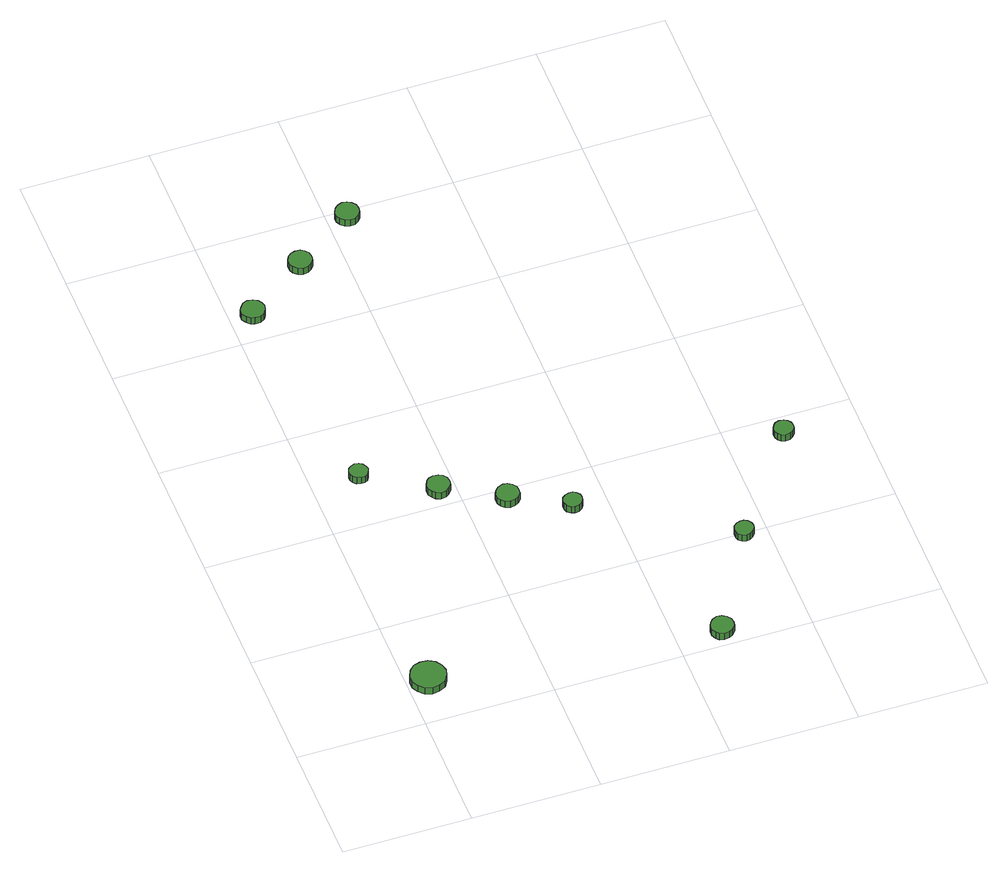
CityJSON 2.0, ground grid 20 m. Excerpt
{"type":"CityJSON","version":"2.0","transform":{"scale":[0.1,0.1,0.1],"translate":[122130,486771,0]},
"CityObjects":{
"tree1":{"type":"SolitaryVegetationObject","attributes":{"function":"something"},"geometry":[{"type":"MultiSurface","lod":"1","boundaries":[[[0,1,2,3,4,5,6,7,8,9,10,11,12,13,14]],[[15,16,17,18,19,20,21,22,23,24,25,26,27,28,29]],[[0,29,28,1]],[[1,28,27,2]],[[2,27,26,3]],[[3,26,25,4]],[[4,25,24,5]],[[5,24,23,6]],[[6,23,22,7]],[[7,22,21,8]],[[8,21,20,9]],[[9,20,19,10]],[[10,19,18,11]],[[11,18,17,12]],[[12,17,16,13]],[[13,16,15,14]],[[14,15,29,0]]]}]},
"tree2":{"type":"SolitaryVegetationObject","attributes":{"function":"something"},"geometry":[{"type":"MultiSurface","lod":"1","boundaries":[[[30,31,32,33,34,35,36,37,38,39,40,41,42,43,44]],[[45,46,47,48,49,50,51,52,53,54,55,56,57,58,59]],[[30,59,58,31]],[[31,58,57,32]],[[32,57,56,33]],[[33,56,55,34]],[[34,55,54,35]],[[35,54,53,36]],[[36,53,52,37]],[[37,52,51,38]],[[38,51,50,39]],[[39,50,49,40]],[[40,49,48,41]],[[41,48,47,42]],[[42,47,46,43]],[[43,46,45,44]],[[44,45,59,30]]]}]},
"tree3":{"type":"SolitaryVegetationObject","attributes":{"function":"something"},"geometry":[{"type":"MultiSurface","lod":"1","boundaries":[[[60,61,62,63,64,65,66,67,68,69,70,71,72,73,74]],[[75,76,77,78,79,80,81,82,83,84,85,86,87,88,89]],[[60,89,88,61]],[[61,88,87,62]],[[62,87,86,63]],[[63,86,85,64]],[[64,85,84,65]],[[65,84,83,66]],[[66,83,82,67]],[[67,82,81,68]],[[68,81,80,69]],[[69,80,79,70]],[[70,79,78,71]],[[71,78,77,72]],[[72,77,76,73]],[[73,76,75,74]],[[74,75,89,60]]]}]},
"tree4":{"type":"SolitaryVegetationObject","attributes":{"function":"something"},"geometry":[{"type":"MultiSurface","lod":"1","boundaries":[[[90,91,92,93,94,95,96,97,98,99,100,101,102,103,104]],[[105,106,107,108,109,110,111,112,113,114,115,116,117,118,119]],[[90,119,118,91]],[[91,118,117,92]],[[92,117,116,93]],[[93,116,115,94]],[[94,115,114,95]],[[95,114,113,96]],[[96,113,112,97]],[[97,112,111,98]],[[98,111,110,99]],[[99,110,109,100]],[[100,109,108,101]],[[101,108,107,102]],[[102,107,106,103]],[[103,106,105,104]],[[104,105,119,90]]]}]},
"tree5":{"type":"SolitaryVegetationObject","attributes":{"function":"something"},"geometry":[{"type":"MultiSurface","lod":"1","boundaries":[[[120,121,122,123,124,125,126,127,128,129,130,131,132,133,134]],[[135,136,137,138,139,140,141,142,143,144,145,146,147,148,149]],[[120,149,148,121]],[[121,148,147,122]],[[122,147,146,123]],[[123,146,145,124]],[[124,145,144,125]],[[125,144,143,126]],[[126,143,142,127]],[[127,142,141,128]],[[128,141,140,129]],[[129,140,139,130]],[[130,139,138,131]],[[131,138,137,132]],[[132,137,136,133]],[[133,136,135,134]],[[134,135,149,120]]]}]},
"tree6":{"type":"SolitaryVegetationObject","attributes":{"function":"something"},"geometry":[{"type":"MultiSurface","lod":"1","boundaries":[[[150,151,152,153,154,155,156,157,158,159,160,161,162,163,164]],[[165,166,167,168,169,170,171,172,173,174,175,176,177,178,179]],[[150,179,178,151]],[[151,178,177,152]],[[152,177,176,153]],[[153,176,175,154]],[[154,175,174,155]],[[155,174,173,156]],[[156,173,172,157]],[[157,172,171,158]],[[158,171,170,159]],[[159,170,169,160]],[[160,169,168,161]],[[161,168,167,162]],[[162,167,166,163]],[[163,166,165,164]],[[164,165,179,150]]]}]},
"tree7":{"type":"SolitaryVegetationObject","attributes":{"function":"something"},"geometry":[{"type":"MultiSurface","lod":"1","boundaries":[[[180,181,182,183,184,185,186,187,188,189,190,191,192,193,194]],[[195,196,197,198,199,200,201,202,203,204,205,206,207,208,209]],[[180,209,208,181]],[[181,208,207,182]],[[182,207,206,183]],[[183,206,205,184]],[[184,205,204,185]],[[185,204,203,186]],[[186,203,202,187]],[[187,202,201,188]],[[188,201,200,189]],[[189,200,199,190]],[[190,199,198,191]],[[191,198,197,192]],[[192,197,196,193]],[[193,196,195,194]],[[194,195,209,180]]]}]},
"tree8":{"type":"SolitaryVegetationObject","attributes":{"function":"something"},"geometry":[{"type":"MultiSurface","lod":"1","boundaries":[[[210,211,212,213,214,215,216,217,218,219,220,221,222,223,224]],[[225,226,227,228,229,230,231,232,233,234,235,236,237,238,239]],[[210,239,238,211]],[[211,238,237,212]],[[212,237,236,213]],[[213,236,235,214]],[[214,235,234,215]],[[215,234,233,216]],[[216,233,232,217]],[[217,232,231,218]],[[218,231,230,219]],[[219,230,229,220]],[[220,229,228,221]],[[221,228,227,222]],[[222,227,226,223]],[[223,226,225,224]],[[224,225,239,210]]]}]},
"tree9":{"type":"SolitaryVegetationObject","attributes":{"function":"something"},"geometry":[{"type":"MultiSurface","lod":"1","boundaries":[[[240,241,242,243,244,245,246,247,248,249,250,251,252,253,254]],[[255,256,257,258,259,260,261,262,263,264,265,266,267,268,269]],[[240,269,268,241]],[[241,268,267,242]],[[242,267,266,243]],[[243,266,265,244]],[[244,265,264,245]],[[245,264,263,246]],[[246,263,262,247]],[[247,262,261,248]],[[248,261,260,249]],[[249,260,259,250]],[[250,259,258,251]],[[251,258,257,252]],[[252,257,256,253]],[[253,256,255,254]],[[254,255,269,240]]]}]},
"tree10":{"type":"SolitaryVegetationObject","attributes":{"function":"something"},"geometry":[{"type":"MultiSurface","lod":"1","boundaries":[[[270,271,272,273,274,275,276,277,278,279,280,281,282,283,284]],[[285,286,287,288,289,290,291,292,293,294,295,296,297,298,299]],[[270,299,298,271]],[[271,298,297,272]],[[272,297,296,273]],[[273,296,295,274]],[[274,295,294,275]],[[275,294,293,276]],[[276,293,292,277]],[[277,292,291,278]],[[278,291,290,279]],[[279,290,289,280]],[[280,289,288,281]],[[281,288,287,282]],[[282,287,286,283]],[[283,286,285,284]],[[284,285,299,270]]]}]},
"tree11":{"type":"SolitaryVegetationObject","attributes":{"function":"something"},"geometry":[{"type":"MultiSurface","lod":"1","boundaries":[[[300,301,302,303,304,305,306,307,308,309,310,311,312,313,314]],[[315,316,317,318,319,320,321,322,323,324,325,326,327,328,329]],[[300,329,328,301]],[[301,328,327,302]],[[302,327,326,303]],[[303,326,325,304]],[[304,325,324,305]],[[305,324,323,306]],[[306,323,322,307]],[[307,322,321,308]],[[308,321,320,309]],[[309,320,319,310]],[[310,319,318,311]],[[311,318,317,312]],[[312,317,316,313]],[[313,316,315,314]],[[314,315,329,300]]]}]}
},
"vertices":[
[60,79,23],[57,90,23],[51,99,23],[41,105,23],[29,106,23],[18,103,23],[10,95,23],[5,84,23],[5,73,23],[10,63,23],[18,55,23],[29,51,23],[41,53,23],[51,58,23],[57,68,23],[57,68,10],[51,58,10],[41,53,10],[29,51,10],[18,55,10],[10,63,10],[5,73,10],[5,84,10],[10,95,10],[18,103,10],[29,106,10],[41,105,10],[51,99,10],[57,90,10],[60,79,10],
[86,490,28],[84,496,28],[81,501,28],[76,504,28],[70,505,28],[64,503,28],[59,499,28],[57,493,28],[57,487,28],[59,482,28],[64,478,28],[70,476,28],[76,476,28],[81,479,28],[84,484,28],[84,484,15],[81,479,15],[76,476,15],[70,476,15],[64,478,15],[59,482,15],[57,487,15],[57,493,15],[59,499,15],[64,503,15],[70,505,15],[76,504,15],[81,501,15],[84,496,15],[86,490,15],
[54,849,24],[52,856,24],[48,862,24],[41,866,24],[33,867,24],[26,865,24],[21,859,24],[17,853,24],[17,845,24],[21,838,24],[26,833,24],[33,831,24],[41,831,24],[48,835,24],[52,841,24],[52,841,11],[48,835,11],[41,831,11],[33,831,11],[26,833,11],[21,838,11],[17,845,11],[17,853,11],[21,859,11],[26,865,11],[33,867,11],[41,866,11],[48,862,11],[52,856,11],[54,849,11],
[190,427,27],[189,435,27],[184,441,27],[178,444,27],[170,445,27],[163,443,27],[158,438,27],[155,431,27],[155,423,27],[158,417,27],[163,412,27],[170,409,27],[178,410,27],[184,414,27],[189,420,27],[189,420,14],[184,414,14],[178,410,14],[170,409,14],[163,412,14],[158,417,14],[155,423,14],[155,431,14],[158,438,14],[163,443,14],[170,445,14],[178,444,14],[184,441,14],[189,435,14],[190,427,14],
[280,379,25],[279,386,25],[274,392,25],[268,396,25],[261,397,25],[253,394,25],[248,389,25],[245,383,25],[245,375,25],[248,368,25],[253,363,25],[261,361,25],[268,362,25],[274,365,25],[279,371,25],[279,371,12],[274,365,12],[268,362,12],[261,361,12],[253,363,12],[248,368,12],[245,375,12],[245,383,12],[248,389,12],[253,394,12],[261,397,12],[268,396,12],[274,392,12],[279,386,12],[280,379,12],
[152,919,23],[151,927,23],[146,933,23],[140,937,23],[132,937,23],[125,935,23],[119,930,23],[116,923,23],[116,915,23],[119,909,23],[125,903,23],[132,901,23],[140,902,23],[146,906,23],[151,912,23],[151,912,10],[146,906,10],[140,902,10],[132,901,10],[125,903,10],[119,909,10],[116,915,10],[116,923,10],[119,930,10],[125,935,10],[132,937,10],[140,937,10],[146,933,10],[151,927,10],[152,919,10],
[362,334,25],[361,340,25],[357,345,25],[352,348,25],[346,348,25],[340,346,25],[335,342,25],[333,337,25],[333,331,25],[335,325,25],[340,321,25],[346,319,25],[352,320,25],[357,323,25],[361,328,25],[361,328,12],[357,323,12],[352,320,12],[346,319,12],[340,321,12],[335,325,12],[333,331,12],[333,337,12],[335,342,12],[340,346,12],[346,348,12],[352,348,12],[357,345,12],[361,340,12],[362,334,12],
[487,27,24],[486,34,24],[481,40,24],[475,44,24],[467,45,24],[460,42,24],[455,37,24],[452,31,24],[452,23,24],[455,16,24],[460,11,24],[467,9,24],[475,10,24],[481,14,24],[486,20,24],[486,20,11],[481,14,11],[475,10,11],[467,9,11],[460,11,11],[455,16,11],[452,23,11],[452,31,11],[455,37,11],[460,42,11],[467,45,11],[475,44,11],[481,40,11],[486,34,11],[487,27,11],
[249,988,22],[248,995,22],[243,1001,22],[237,1005,22],[229,1006,22],[222,1003,22],[216,998,22],[213,991,22],[213,984,22],[216,977,22],[222,972,22],[229,969,22],[237,970,22],[243,974,22],[248,980,22],[248,980,9],[243,974,9],[237,970,9],[229,969,9],[222,972,9],[216,977,9],[213,984,9],[213,991,9],[216,998,9],[222,1003,9],[229,1006,9],[237,1005,9],[243,1001,9],[248,995,9],[249,988,9],
[579,198,24],[578,204,24],[574,209,24],[569,212,24],[563,212,24],[557,210,24],[552,206,24],[550,201,24],[550,195,24],[552,189,24],[557,185,24],[563,183,24],[569,184,24],[574,187,24],[578,192,24],[578,192,11],[574,187,11],[569,184,11],[563,183,11],[557,185,11],[552,189,11],[550,195,11],[550,201,11],[552,206,11],[557,210,11],[563,212,11],[569,212,11],[574,209,11],[578,204,11],[579,198,11],
[701,367,23],[700,373,23],[696,378,23],[691,381,23],[684,382,23],[678,380,23],[674,376,23],[671,370,23],[671,364,23],[674,358,23],[678,354,23],[684,352,23],[691,353,23],[696,356,23],[700,361,23],[700,361,10],[696,356,10],[691,353,10],[684,352,10],[678,354,10],[674,358,10],[671,364,10],[671,370,10],[674,376,10],[678,380,10],[684,382,10],[691,381,10],[696,378,10],[700,373,10],[701,367,10]
]}
